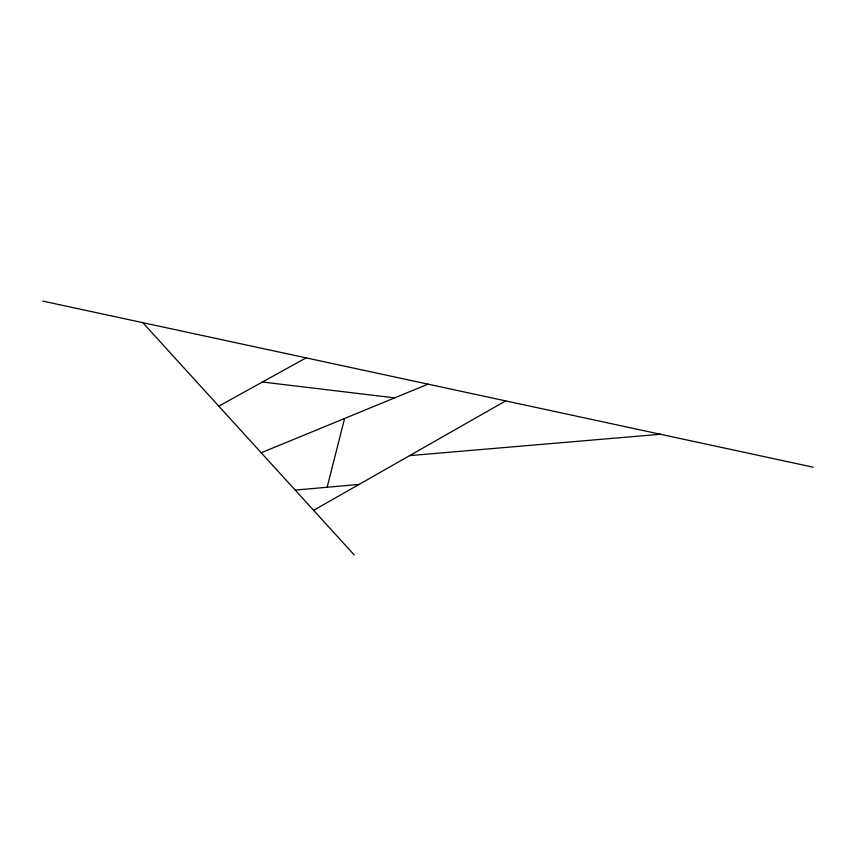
<?xml version="1.0" encoding="UTF-8"?>
<svg xmlns="http://www.w3.org/2000/svg" width="856" height="856" viewBox="0 0 856 856"><rect width="100%" height="100%" fill="white"/><g stroke="black" fill="none" stroke-linecap="round" stroke-linejoin="round"><path stroke-width="1.28" d="M327.142 487.246L344.604 418.466M313.606 510.326L505.671 400.897M218.772 406.151L306.116 357.872M261.219 452.771L428 384.151M295.181 490.092L359.103 484.41M409.639 455.617L660.415 434.26M262.45 382.011L394.659 397.869M42.8 301.109L813.2 467.194M142.791 322.659L354.17 554.891"/></g></svg>
